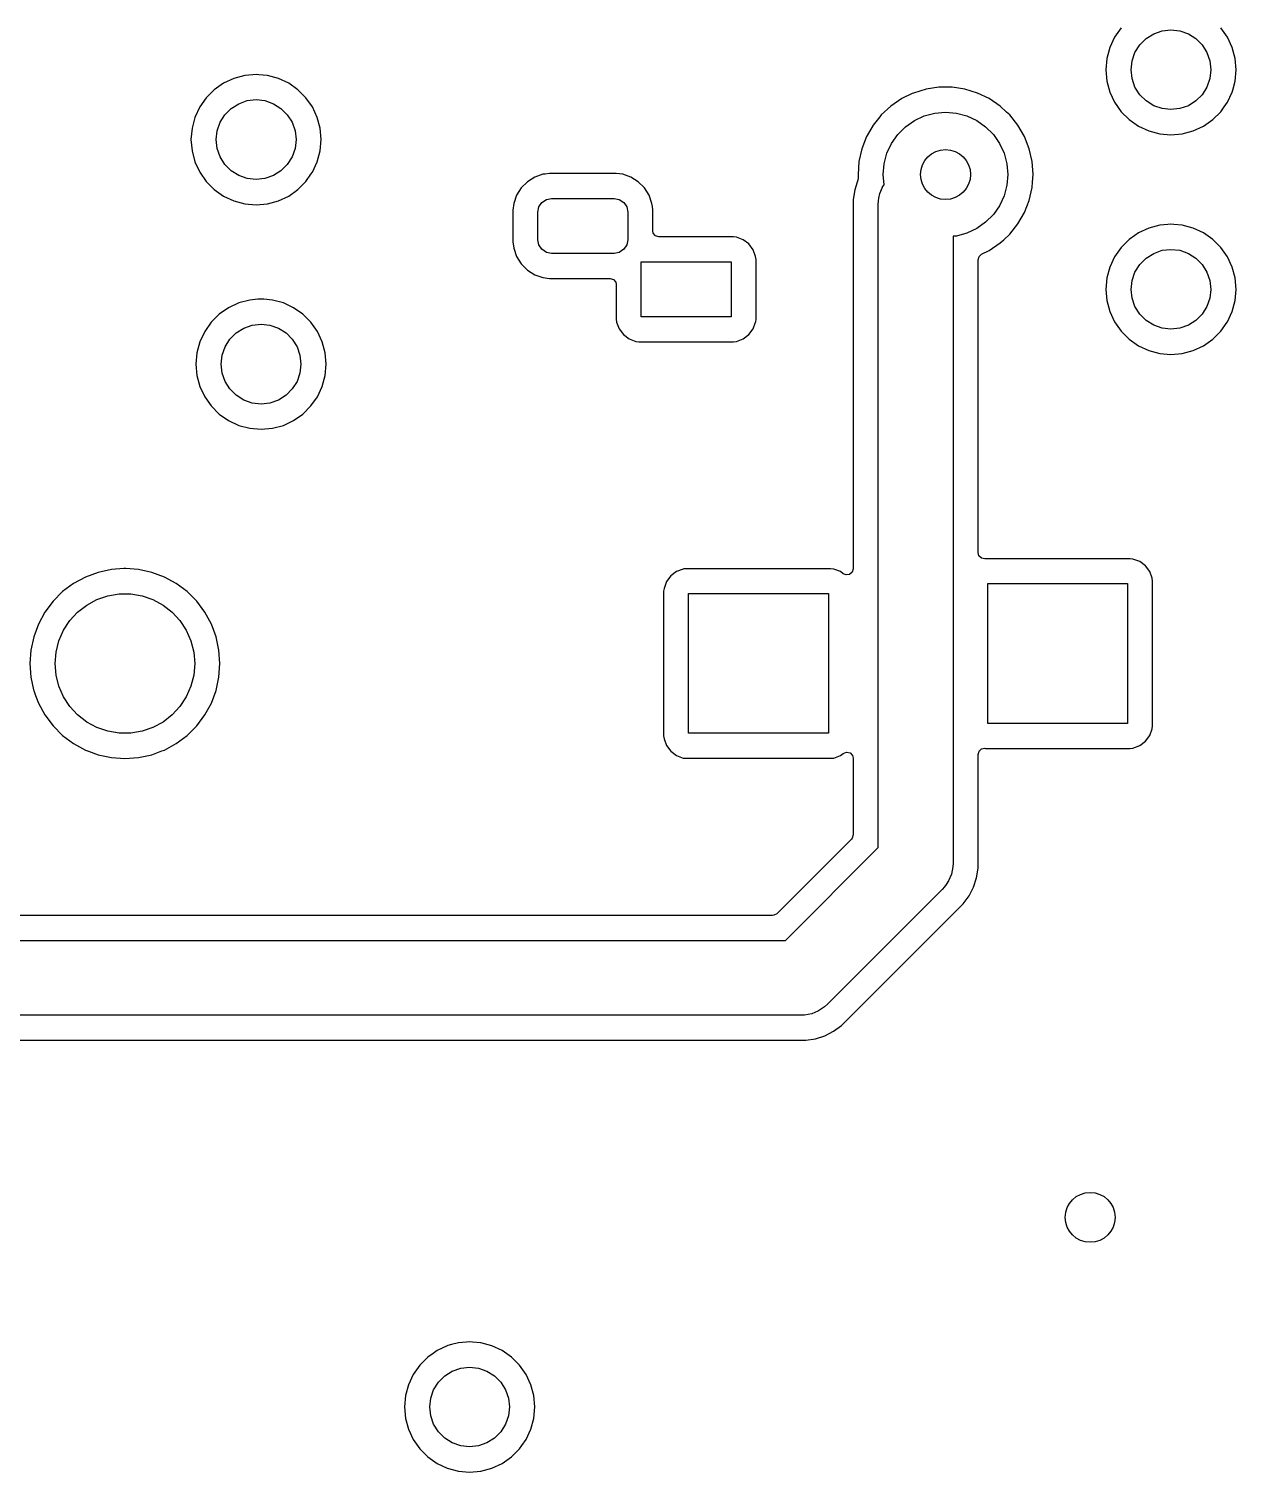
# Model space of a CAD drawing. Extents: x -0.07 to 4.53, y -0.19 to 2.96.
# Drawn here: x 1.916 to 2.869, y 0.97 to 2.109 of the extents above; entities that cross this region are included whole.
import ezdxf

# ---------------------------------------------------------------- set-up
doc = ezdxf.new("R2010")
doc.units = 0
doc.header["$MEASUREMENT"] = 0
doc.layers.add('BLACK', color=7, linetype='CONTINUOUS')

msp = doc.modelspace()

# ---------------------------------------------------------------- linework, layer by layer
at = {"layer": 'BLACK', "linetype": 'CONTINUOUS'}
for p, q in [((2.778, 2.1094), (2.7728, 2.1021)), ((2.8037, 2.1048), (2.8103, 2.1071)), ((2.8103, 2.1071), (2.8173, 2.1079)), ((2.8173, 2.1079), (2.8243, 2.1071)), ((2.8243, 2.1071), (2.831, 2.1048)), ((2.8618, 2.1021), (2.8567, 2.1094)), ((2.7728, 2.1021), (2.769, 2.094)), ((2.7728, 2.1021), (2.7728, 2.1021)), ((2.7889, 2.09), (2.7927, 2.096)), ((2.7927, 2.096), (2.7977, 2.101)), ((2.7977, 2.101), (2.8037, 2.1048)), ((2.831, 2.1048), (2.837, 2.101)), ((2.837, 2.101), (2.8419, 2.096)), ((2.8419, 2.096), (2.8457, 2.09)), ((2.8656, 2.094), (2.8618, 2.1021)), ((2.7667, 2.0853), (2.7659, 2.0764)), ((2.769, 2.094), (2.7667, 2.0853)), ((2.7667, 2.0853), (2.7667, 2.0853)), ((2.769, 2.094), (2.769, 2.094)), ((2.7866, 2.0834), (2.7889, 2.09)), ((2.8457, 2.09), (2.848, 2.0834)), ((2.8679, 2.0853), (2.8656, 2.094)), ((2.8687, 2.0764), (2.8679, 2.0853)), ((2.0953, 2.0727), (2.0927, 2.0724)), ((2.0975, 2.0725), (2.0953, 2.0727)), ((2.0953, 2.0727), (2.0953, 2.0727)), ((2.7659, 2.0764), (2.7667, 2.0675)), ((2.7659, 2.0764), (2.7659, 2.0764)), ((2.7858, 2.0764), (2.7866, 2.0834)), ((2.7866, 2.0694), (2.7858, 2.0764)), ((2.848, 2.0834), (2.8488, 2.0764)), ((2.8488, 2.0764), (2.848, 2.0694)), ((2.8679, 2.0675), (2.8687, 2.0764)), ((2.8687, 2.0764), (2.8687, 2.0764)), ((2.0696, 2.0658), (2.0622, 2.0606)), ((2.0777, 2.0696), (2.0696, 2.0658)), ((2.0696, 2.0658), (2.0696, 2.0658)), ((2.0864, 2.0719), (2.0777, 2.0696)), ((2.0927, 2.0724), (2.0864, 2.0719)), ((2.1042, 2.0719), (2.0975, 2.0725)), ((2.1129, 2.0696), (2.1042, 2.0719)), ((2.121, 2.0658), (2.1129, 2.0696)), ((2.1283, 2.0606), (2.121, 2.0658)), ((2.6342, 2.0626), (2.624, 2.0611)), ((2.6445, 2.0626), (2.6342, 2.0626)), ((2.6547, 2.0611), (2.6445, 2.0626)), ((2.7667, 2.0675), (2.7667, 2.0675)), ((2.7667, 2.0675), (2.769, 2.0588)), ((2.7889, 2.0627), (2.7866, 2.0694)), ((2.7927, 2.0567), (2.7889, 2.0627)), ((2.8457, 2.0627), (2.8419, 2.0567)), ((2.848, 2.0694), (2.8457, 2.0627)), ((2.8663, 2.0612), (2.8679, 2.0675)), ((2.0559, 2.0543), (2.0508, 2.047)), ((2.0622, 2.0606), (2.0559, 2.0543)), ((2.0816, 2.0496), (2.0883, 2.052)), ((2.0883, 2.052), (2.0953, 2.0528)), ((2.0953, 2.0528), (2.1023, 2.052)), ((2.1023, 2.052), (2.1089, 2.0496)), ((2.1346, 2.0543), (2.1283, 2.0606)), ((2.1398, 2.047), (2.1346, 2.0543)), ((2.6048, 2.0536), (2.5963, 2.0477)), ((2.6131, 2.0576), (2.6048, 2.0536)), ((2.6048, 2.0536), (2.6048, 2.0536)), ((2.6048, 2.0536), (2.6048, 2.0536)), ((2.6141, 2.058), (2.6131, 2.0576)), ((2.624, 2.0611), (2.6141, 2.058)), ((2.6646, 2.058), (2.6547, 2.0611)), ((2.6739, 2.0536), (2.6646, 2.058)), ((2.6825, 2.0477), (2.6739, 2.0536)), ((2.769, 2.0588), (2.769, 2.0588)), ((2.769, 2.0588), (2.7728, 2.0507)), ((2.7728, 2.0507), (2.7728, 2.0507)), ((2.7728, 2.0507), (2.778, 2.0433)), ((2.7977, 2.0518), (2.7927, 2.0567)), ((2.8037, 2.048), (2.7977, 2.0518)), ((2.837, 2.0518), (2.831, 2.048)), ((2.8419, 2.0567), (2.837, 2.0518)), ((2.8592, 2.047), (2.8618, 2.0507)), ((2.8618, 2.0507), (2.8656, 2.0588)), ((2.8656, 2.0588), (2.8658, 2.0596)), ((2.8658, 2.0596), (2.8663, 2.0612)), ((2.047, 2.0388), (2.0447, 2.0302)), ((2.0508, 2.047), (2.047, 2.0388)), ((2.047, 2.0388), (2.047, 2.0388)), ((2.0508, 2.047), (2.0508, 2.047)), ((2.0669, 2.0349), (2.0707, 2.0409)), ((2.0707, 2.0409), (2.0756, 2.0459)), ((2.0756, 2.0459), (2.0816, 2.0496)), ((2.1089, 2.0496), (2.1149, 2.0459)), ((2.1149, 2.0459), (2.1199, 2.0409)), ((2.1199, 2.0409), (2.1237, 2.0349)), ((2.1436, 2.0388), (2.1398, 2.047)), ((2.1459, 2.0302), (2.1436, 2.0388)), ((2.5875, 2.0392), (2.5823, 2.0326)), ((2.5887, 2.0407), (2.5875, 2.0392)), ((2.5963, 2.0477), (2.5887, 2.0407)), ((2.5963, 2.0477), (2.5963, 2.0477)), ((2.6148, 2.0363), (2.6225, 2.0399)), ((2.6225, 2.0399), (2.6308, 2.0422)), ((2.6308, 2.0422), (2.6394, 2.0429)), ((2.6394, 2.0429), (2.6479, 2.0422)), ((2.6479, 2.0422), (2.6562, 2.0399)), ((2.6562, 2.0399), (2.664, 2.0363)), ((2.6876, 2.043), (2.6825, 2.0477)), ((2.69, 2.0407), (2.6876, 2.043)), ((2.6965, 2.0326), (2.69, 2.0407)), ((2.69, 2.0407), (2.69, 2.0407)), ((2.778, 2.0433), (2.7843, 2.037)), ((2.8103, 2.0457), (2.8037, 2.048)), ((2.8173, 2.0449), (2.8103, 2.0457)), ((2.8243, 2.0457), (2.8173, 2.0449)), ((2.831, 2.048), (2.8243, 2.0457)), ((2.8504, 2.037), (2.8567, 2.0433)), ((2.8567, 2.0433), (2.8592, 2.047)), ((2.0447, 2.0302), (2.0439, 2.0213)), ((2.0447, 2.0302), (2.0447, 2.0302)), ((2.0638, 2.0213), (2.0646, 2.0283)), ((2.0646, 2.0283), (2.0669, 2.0349)), ((2.1237, 2.0349), (2.126, 2.0283)), ((2.126, 2.0283), (2.1268, 2.0213)), ((2.1467, 2.0213), (2.1459, 2.0302)), ((2.5823, 2.0326), (2.5776, 2.0245)), ((2.6017, 2.0253), (2.6077, 2.0314)), ((2.6077, 2.0314), (2.6148, 2.0363)), ((2.664, 2.0363), (2.671, 2.0314)), ((2.671, 2.0314), (2.6771, 2.0253)), ((2.7016, 2.0237), (2.6965, 2.0326)), ((2.7843, 2.037), (2.7916, 2.0319)), ((2.7916, 2.0319), (2.7916, 2.0319)), ((2.7916, 2.0319), (2.7997, 2.0281)), ((2.7997, 2.0281), (2.7997, 2.0281)), ((2.7997, 2.0281), (2.8084, 2.0258)), ((2.8262, 2.0258), (2.8349, 2.0281)), ((2.8349, 2.0281), (2.843, 2.0319)), ((2.8349, 2.0281), (2.8349, 2.0281)), ((2.843, 2.0319), (2.8504, 2.037)), ((2.843, 2.0319), (2.843, 2.0319)), ((2.0439, 2.0213), (2.0447, 2.0123)), ((2.0439, 2.0213), (2.0439, 2.0213)), ((2.0646, 2.0143), (2.0638, 2.0213)), ((2.1268, 2.0213), (2.126, 2.0143)), ((2.1459, 2.0123), (2.1467, 2.0213)), ((2.5771, 2.0237), (2.5733, 2.0141)), ((2.5776, 2.0245), (2.5771, 2.0237)), ((2.5931, 2.0105), (2.5968, 2.0183)), ((2.5968, 2.0183), (2.6017, 2.0253)), ((2.6771, 2.0253), (2.682, 2.0183)), ((2.682, 2.0183), (2.6856, 2.0105)), ((2.7054, 2.0141), (2.7016, 2.0237)), ((2.8084, 2.0258), (2.8084, 2.0258)), ((2.8084, 2.0258), (2.8173, 2.025)), ((2.8173, 2.025), (2.8262, 2.0258)), ((2.8173, 2.025), (2.8173, 2.025)), ((2.8173, 2.025), (2.8173, 2.025)), ((2.8262, 2.0258), (2.8262, 2.0258)), ((2.0447, 2.0123), (2.0447, 2.0123)), ((2.0447, 2.0123), (2.047, 2.0037)), ((2.0669, 2.0076), (2.0646, 2.0143)), ((2.0707, 2.0016), (2.0669, 2.0076)), ((2.1237, 2.0076), (2.1199, 2.0016)), ((2.126, 2.0143), (2.1237, 2.0076)), ((2.1436, 2.0037), (2.1459, 2.0123)), ((2.5733, 2.0141), (2.571, 2.004)), ((2.5733, 2.0141), (2.5733, 2.0141)), ((2.5909, 2.0022), (2.5931, 2.0105)), ((2.6856, 2.0105), (2.6878, 2.0022)), ((2.7077, 2.004), (2.7054, 2.0141)), ((2.047, 2.0037), (2.047, 2.0037)), ((2.047, 2.0037), (2.0508, 1.9956)), ((2.0508, 1.9956), (2.0508, 1.9956)), ((2.0508, 1.9956), (2.0559, 1.9882)), ((2.0756, 1.9966), (2.0707, 2.0016)), ((2.0816, 1.9929), (2.0756, 1.9966)), ((2.0883, 1.9906), (2.0816, 1.9929)), ((2.1089, 1.9929), (2.1023, 1.9906)), ((2.1149, 1.9966), (2.1089, 1.9929)), ((2.1199, 2.0016), (2.1149, 1.9966)), ((2.1346, 1.9882), (2.1386, 1.9939)), ((2.1386, 1.9939), (2.1398, 1.9956)), ((2.1398, 1.9956), (2.1436, 2.0037)), ((2.3217, 1.9939), (2.3152, 1.9917)), ((2.3233, 1.9941), (2.3217, 1.9939)), ((2.3217, 1.9939), (2.3217, 1.9939)), ((2.3217, 1.9939), (2.3217, 1.9939)), ((2.3268, 1.9945), (2.3233, 1.9941)), ((2.3795, 1.9945), (2.3268, 1.9945)), ((2.3268, 1.9945), (2.3268, 1.9945)), ((2.3268, 1.9945), (2.3268, 1.9945)), ((2.3846, 1.9939), (2.3795, 1.9945)), ((2.3795, 1.9945), (2.3795, 1.9945)), ((2.3795, 1.9945), (2.3795, 1.9945)), ((2.3911, 1.9917), (2.3846, 1.9939)), ((2.571, 2.004), (2.5703, 1.9937)), ((2.5703, 1.9937), (2.5703, 1.9937)), ((2.5703, 1.9937), (2.5705, 1.9911)), ((2.571, 2.004), (2.571, 2.004)), ((2.5902, 1.9937), (2.5909, 2.0022)), ((2.5909, 1.9857), (2.5902, 1.9937)), ((2.6878, 2.0022), (2.6886, 1.9937)), ((2.6886, 1.9937), (2.6878, 1.9852)), ((2.7085, 1.9937), (2.7077, 2.004)), ((2.7077, 2.004), (2.7077, 2.004)), ((2.7077, 2.004), (2.7077, 2.004)), ((2.708, 1.9876), (2.7085, 1.9937)), ((2.7085, 1.9937), (2.7085, 1.9937)), ((2.0559, 1.9882), (2.0622, 1.9819)), ((2.0622, 1.9819), (2.0696, 1.9767)), ((2.0953, 1.9898), (2.0883, 1.9906)), ((2.1023, 1.9906), (2.0953, 1.9898)), ((2.121, 1.9767), (2.1283, 1.9819)), ((2.1283, 1.9819), (2.1346, 1.9882)), ((2.3045, 1.9831), (2.3009, 1.9773)), ((2.3094, 1.988), (2.3045, 1.9831)), ((2.3152, 1.9917), (2.3094, 1.988)), ((2.3094, 1.988), (2.3094, 1.988)), ((2.3969, 1.988), (2.3911, 1.9917)), ((2.4018, 1.9831), (2.3969, 1.988)), ((2.4054, 1.9773), (2.4018, 1.9831)), ((2.5677, 1.9816), (2.5665, 1.974)), ((2.5697, 1.9876), (2.5677, 1.9816)), ((2.5702, 1.9892), (2.5697, 1.9876)), ((2.5697, 1.9876), (2.5697, 1.9876)), ((2.5705, 1.9911), (2.5701, 1.9892)), ((2.5701, 1.9892), (2.5702, 1.9892)), ((2.5875, 1.9787), (2.5896, 1.9838)), ((2.5896, 1.9838), (2.5897, 1.984)), ((2.5897, 1.984), (2.5909, 1.9857)), ((2.6878, 1.9852), (2.6856, 1.9769)), ((2.7054, 1.9733), (2.7077, 1.9834)), ((2.7077, 1.9834), (2.708, 1.9876)), ((2.0696, 1.9767), (2.0696, 1.9767)), ((2.0696, 1.9767), (2.0777, 1.973)), ((2.0777, 1.973), (2.0777, 1.973)), ((2.0777, 1.973), (2.0864, 1.9706)), ((2.0864, 1.9706), (2.0864, 1.9706)), ((2.0864, 1.9706), (2.0953, 1.9699)), ((2.0953, 1.9699), (2.1042, 1.9706)), ((2.1042, 1.9706), (2.1129, 1.973)), ((2.1042, 1.9706), (2.1042, 1.9706)), ((2.1129, 1.973), (2.121, 1.9767)), ((2.1129, 1.973), (2.1129, 1.973)), ((2.121, 1.9767), (2.121, 1.9767)), ((2.2986, 1.9708), (2.298, 1.9657)), ((2.3009, 1.9773), (2.2986, 1.9708)), ((2.2986, 1.9708), (2.2986, 1.9708)), ((2.3185, 1.9681), (2.3209, 1.9716)), ((2.3209, 1.9716), (2.3244, 1.974)), ((2.3244, 1.974), (2.3285, 1.9748)), ((2.3285, 1.9748), (2.3778, 1.9748)), ((2.3778, 1.9748), (2.3819, 1.974)), ((2.3819, 1.974), (2.3854, 1.9716)), ((2.3854, 1.9716), (2.3878, 1.9681)), ((2.4077, 1.9708), (2.4054, 1.9773)), ((2.408, 1.9684), (2.4077, 1.9708)), ((2.5665, 1.974), (2.5665, 1.6826)), ((2.5862, 1.9701), (2.5864, 1.973)), ((2.5864, 1.973), (2.5868, 1.975)), ((2.5868, 1.975), (2.5875, 1.9787)), ((2.6856, 1.9769), (2.682, 1.9691)), ((2.7016, 1.9637), (2.7054, 1.9733)), ((2.0953, 1.9699), (2.0953, 1.9699)), ((2.0953, 1.9699), (2.0953, 1.9699)), ((2.298, 1.9657), (2.298, 1.9406)), ((2.3177, 1.964), (2.3185, 1.9681)), ((2.3177, 1.9423), (2.3177, 1.964)), ((2.3878, 1.9681), (2.3886, 1.964)), ((2.3886, 1.964), (2.3886, 1.9423)), ((2.4083, 1.9657), (2.408, 1.9684)), ((2.4083, 1.9494), (2.4083, 1.9657)), ((2.4083, 1.9657), (2.4083, 1.9657)), ((2.5862, 1.4626), (2.5862, 1.9701)), ((2.6771, 1.9621), (2.671, 1.956)), ((2.682, 1.9691), (2.6771, 1.9621)), ((2.6965, 1.9548), (2.7016, 1.9637)), ((2.4087, 1.9474), (2.4083, 1.9494)), ((2.4105, 1.9453), (2.4087, 1.9474)), ((2.6562, 1.9475), (2.6479, 1.9452)), ((2.664, 1.9511), (2.6562, 1.9475)), ((2.671, 1.956), (2.664, 1.9511)), ((2.69, 1.9467), (2.6965, 1.9548)), ((2.7916, 1.9477), (2.7888, 1.9456)), ((2.7997, 1.9514), (2.7916, 1.9477)), ((2.8084, 1.9538), (2.7997, 1.9514)), ((2.8148, 1.9543), (2.8084, 1.9538)), ((2.8173, 1.9545), (2.8148, 1.9543)), ((2.8196, 1.9544), (2.8173, 1.9545)), ((2.8173, 1.9545), (2.8173, 1.9545)), ((2.8262, 1.9538), (2.8196, 1.9544)), ((2.8349, 1.9514), (2.8262, 1.9538)), ((2.843, 1.9477), (2.8349, 1.9514)), ((2.8504, 1.9425), (2.843, 1.9477)), ((2.298, 1.9406), (2.2986, 1.9355)), ((2.3185, 1.9382), (2.3177, 1.9423)), ((2.3209, 1.9347), (2.3185, 1.9382)), ((2.3878, 1.9382), (2.3854, 1.9347)), ((2.3886, 1.9423), (2.3878, 1.9382)), ((2.4132, 1.9445), (2.4105, 1.9453)), ((2.472, 1.9445), (2.4132, 1.9445)), ((2.4743, 1.9443), (2.472, 1.9445)), ((2.4796, 1.9423), (2.4743, 1.9443)), ((2.4842, 1.9389), (2.4796, 1.9423)), ((2.4876, 1.9343), (2.4842, 1.9389)), ((2.6479, 1.9452), (2.6453, 1.945)), ((2.6453, 1.945), (2.6453, 1.4504)), ((2.6739, 1.9338), (2.6825, 1.9397)), ((2.6825, 1.9397), (2.6853, 1.9423)), ((2.6853, 1.9423), (2.69, 1.9467)), ((2.69, 1.9467), (2.69, 1.9467)), ((2.778, 1.9362), (2.7728, 1.9288)), ((2.7843, 1.9425), (2.778, 1.9362)), ((2.7888, 1.9456), (2.7843, 1.9425)), ((2.8567, 1.9362), (2.8504, 1.9425)), ((2.8618, 1.9288), (2.8567, 1.9362)), ((2.2986, 1.9355), (2.2986, 1.9355)), ((2.2986, 1.9355), (2.3009, 1.929)), ((2.3009, 1.929), (2.3045, 1.9232)), ((2.3244, 1.9323), (2.3209, 1.9347)), ((2.3285, 1.9315), (2.3244, 1.9323)), ((2.3778, 1.9315), (2.3285, 1.9315)), ((2.3819, 1.9323), (2.3778, 1.9315)), ((2.3854, 1.9347), (2.3819, 1.9323)), ((2.3992, 1.8815), (2.3992, 1.9248)), ((2.3992, 1.9248), (2.4701, 1.9248)), ((2.4701, 1.9248), (2.4701, 1.8815)), ((2.4895, 1.929), (2.4876, 1.9343)), ((2.4898, 1.9267), (2.4895, 1.929)), ((2.4898, 1.8796), (2.4898, 1.9267)), ((2.665, 1.9265), (2.6658, 1.9291)), ((2.665, 1.9031), (2.665, 1.9265)), ((2.6658, 1.9291), (2.6677, 1.9309)), ((2.6677, 1.9309), (2.6739, 1.9338)), ((2.6739, 1.9338), (2.6739, 1.9338)), ((2.6739, 1.9338), (2.6739, 1.9338)), ((2.7728, 1.9288), (2.769, 1.9207)), ((2.7728, 1.9288), (2.7728, 1.9288)), ((2.7927, 1.9228), (2.7977, 1.9278)), ((2.7977, 1.9278), (2.8037, 1.9315)), ((2.8037, 1.9315), (2.8103, 1.9339)), ((2.8103, 1.9339), (2.8173, 1.9346)), ((2.8173, 1.9346), (2.8243, 1.9339)), ((2.8243, 1.9339), (2.831, 1.9315)), ((2.831, 1.9315), (2.837, 1.9278)), ((2.837, 1.9278), (2.8419, 1.9228)), ((2.8656, 1.9207), (2.8618, 1.9288)), ((2.3045, 1.9232), (2.3094, 1.9183)), ((2.3094, 1.9183), (2.3152, 1.9146)), ((2.3152, 1.9146), (2.3217, 1.9124)), ((2.769, 1.9207), (2.7667, 1.9121)), ((2.769, 1.9207), (2.769, 1.9207)), ((2.7866, 1.9102), (2.7889, 1.9168)), ((2.7889, 1.9168), (2.7927, 1.9228)), ((2.8419, 1.9228), (2.8457, 1.9168)), ((2.8457, 1.9168), (2.848, 1.9102)), ((2.8679, 1.9121), (2.8656, 1.9207)), ((2.3217, 1.9124), (2.3217, 1.9124)), ((2.3217, 1.9124), (2.3268, 1.9118)), ((2.3268, 1.9118), (2.3746, 1.9118)), ((2.3746, 1.9118), (2.3773, 1.911)), ((2.3773, 1.911), (2.3791, 1.9089)), ((2.3791, 1.9089), (2.3795, 1.9069)), ((2.3795, 1.9069), (2.3795, 1.8796)), ((2.665, 1.6954), (2.665, 1.9031)), ((2.7667, 1.9121), (2.7659, 1.9031)), ((2.7659, 1.9031), (2.7667, 1.8942)), ((2.7659, 1.9031), (2.7659, 1.9031)), ((2.7667, 1.9121), (2.7667, 1.9121)), ((2.7858, 1.9031), (2.7866, 1.9102)), ((2.7866, 1.8961), (2.7858, 1.9031)), ((2.848, 1.9102), (2.8488, 1.9031)), ((2.8488, 1.9031), (2.848, 1.8961)), ((2.8687, 1.9031), (2.8679, 1.9121)), ((2.8679, 1.8942), (2.8687, 1.9031)), ((2.8687, 1.9031), (2.8687, 1.9031)), ((2.0816, 1.8924), (2.0735, 1.8886)), ((2.0903, 1.8947), (2.0816, 1.8924)), ((2.0967, 1.8953), (2.0903, 1.8947)), ((2.0992, 1.8955), (2.0967, 1.8953)), ((2.1014, 1.8953), (2.0992, 1.8955)), ((2.0992, 1.8955), (2.0992, 1.8955)), ((2.1081, 1.8947), (2.1014, 1.8953)), ((2.1168, 1.8924), (2.1081, 1.8947)), ((2.1249, 1.8886), (2.1168, 1.8924)), ((2.7667, 1.8942), (2.7667, 1.8942)), ((2.7667, 1.8942), (2.769, 1.8856)), ((2.7889, 1.8895), (2.7866, 1.8961)), ((2.848, 1.8961), (2.8457, 1.8895)), ((2.8656, 1.8856), (2.8679, 1.8942)), ((2.0662, 1.8835), (2.0598, 1.8771)), ((2.0735, 1.8886), (2.0662, 1.8835)), ((2.0735, 1.8886), (2.0735, 1.8886)), ((2.1322, 1.8835), (2.1249, 1.8886)), ((2.1386, 1.8771), (2.1322, 1.8835)), ((2.3795, 1.8796), (2.3795, 1.8796)), ((2.3795, 1.8796), (2.3798, 1.8773)), ((2.4701, 1.8815), (2.3992, 1.8815)), ((2.4896, 1.8775), (2.4898, 1.8796)), ((2.769, 1.8856), (2.769, 1.8856)), ((2.769, 1.8856), (2.7728, 1.8775)), ((2.7927, 1.8835), (2.7889, 1.8895)), ((2.7977, 1.8785), (2.7927, 1.8835)), ((2.8419, 1.8835), (2.837, 1.8785)), ((2.8457, 1.8895), (2.8419, 1.8835)), ((2.8618, 1.8775), (2.8656, 1.8856)), ((2.0547, 1.8698), (2.0509, 1.8617)), ((2.0598, 1.8771), (2.0547, 1.8698)), ((2.0547, 1.8698), (2.0547, 1.8698)), ((2.0746, 1.8637), (2.0796, 1.8687)), ((2.0796, 1.8687), (2.0855, 1.8725)), ((2.0855, 1.8725), (2.0922, 1.8748)), ((2.0922, 1.8748), (2.0992, 1.8756)), ((2.0992, 1.8756), (2.1062, 1.8748)), ((2.1062, 1.8748), (2.1129, 1.8725)), ((2.1129, 1.8725), (2.1189, 1.8687)), ((2.1189, 1.8687), (2.1238, 1.8637)), ((2.1437, 1.8698), (2.1386, 1.8771)), ((2.1475, 1.8617), (2.1437, 1.8698)), ((2.3798, 1.8773), (2.3817, 1.872)), ((2.3817, 1.872), (2.3817, 1.872)), ((2.3817, 1.872), (2.3851, 1.8674)), ((2.4842, 1.8674), (2.4876, 1.872)), ((2.4876, 1.872), (2.4895, 1.8773)), ((2.4876, 1.872), (2.4876, 1.872)), ((2.4895, 1.8773), (2.4896, 1.8775)), ((2.7728, 1.8775), (2.7728, 1.8775)), ((2.7728, 1.8775), (2.778, 1.8701)), ((2.778, 1.8701), (2.7843, 1.8638)), ((2.8037, 1.8748), (2.7977, 1.8785)), ((2.8103, 1.8724), (2.8037, 1.8748)), ((2.8173, 1.8717), (2.8103, 1.8724)), ((2.8243, 1.8724), (2.8173, 1.8717)), ((2.831, 1.8748), (2.8243, 1.8724)), ((2.837, 1.8785), (2.831, 1.8748)), ((2.8504, 1.8638), (2.8567, 1.8701)), ((2.8567, 1.8701), (2.8617, 1.8773)), ((2.8617, 1.8773), (2.8618, 1.8775)), ((2.0509, 1.8617), (2.0486, 1.853)), ((2.0509, 1.8617), (2.0509, 1.8617)), ((2.0685, 1.8511), (2.0708, 1.8578)), ((2.0708, 1.8578), (2.0746, 1.8637)), ((2.1238, 1.8637), (2.1276, 1.8578)), ((2.1276, 1.8578), (2.1299, 1.8511)), ((2.1498, 1.853), (2.1475, 1.8617)), ((2.3851, 1.8674), (2.3851, 1.8674)), ((2.3851, 1.8674), (2.3897, 1.864)), ((2.3897, 1.864), (2.3897, 1.864)), ((2.3897, 1.864), (2.395, 1.862)), ((2.395, 1.862), (2.395, 1.862)), ((2.395, 1.862), (2.3973, 1.8618)), ((2.3973, 1.8618), (2.3973, 1.8618)), ((2.3973, 1.8618), (2.3973, 1.8618)), ((2.3973, 1.8618), (2.3973, 1.8618)), ((2.3973, 1.8618), (2.3973, 1.8618)), ((2.3973, 1.8618), (2.472, 1.8618)), ((2.472, 1.8618), (2.4743, 1.862)), ((2.472, 1.8618), (2.472, 1.8618)), ((2.4743, 1.862), (2.4796, 1.864)), ((2.4796, 1.864), (2.4842, 1.8674)), ((2.4796, 1.864), (2.4796, 1.864)), ((2.4842, 1.8674), (2.4842, 1.8674)), ((2.7843, 1.8638), (2.7916, 1.8586)), ((2.7916, 1.8586), (2.7916, 1.8586)), ((2.7916, 1.8586), (2.7997, 1.8549)), ((2.8349, 1.8549), (2.843, 1.8586)), ((2.843, 1.8586), (2.8504, 1.8638)), ((2.843, 1.8586), (2.843, 1.8586)), ((2.0486, 1.853), (2.0478, 1.8441)), ((2.0486, 1.853), (2.0486, 1.853)), ((2.0677, 1.8441), (2.0685, 1.8511)), ((2.1299, 1.8511), (2.1307, 1.8441)), ((2.1506, 1.8441), (2.1498, 1.853)), ((2.7997, 1.8549), (2.7997, 1.8549)), ((2.7997, 1.8549), (2.8084, 1.8525)), ((2.8084, 1.8525), (2.8084, 1.8525)), ((2.8084, 1.8525), (2.8173, 1.8518)), ((2.8173, 1.8518), (2.8262, 1.8525)), ((2.8173, 1.8518), (2.8173, 1.8518)), ((2.8173, 1.8518), (2.8173, 1.8518)), ((2.8262, 1.8525), (2.8349, 1.8549)), ((2.8262, 1.8525), (2.8262, 1.8525)), ((2.8349, 1.8549), (2.8349, 1.8549)), ((2.0478, 1.8441), (2.0486, 1.8352)), ((2.0478, 1.8441), (2.0478, 1.8441)), ((2.0486, 1.8352), (2.0486, 1.8352)), ((2.0486, 1.8352), (2.0509, 1.8265)), ((2.0685, 1.8371), (2.0677, 1.8441)), ((2.0708, 1.8304), (2.0685, 1.8371)), ((2.1299, 1.8371), (2.1276, 1.8304)), ((2.1307, 1.8441), (2.1299, 1.8371)), ((2.1475, 1.8265), (2.1498, 1.8352)), ((2.1498, 1.8352), (2.1506, 1.8441)), ((2.0509, 1.8265), (2.0509, 1.8265)), ((2.0509, 1.8265), (2.0547, 1.8184)), ((2.0746, 1.8245), (2.0708, 1.8304)), ((2.0796, 1.8195), (2.0746, 1.8245)), ((2.1238, 1.8245), (2.1189, 1.8195)), ((2.1276, 1.8304), (2.1238, 1.8245)), ((2.1437, 1.8184), (2.1475, 1.8265)), ((2.0547, 1.8184), (2.0547, 1.8184)), ((2.0547, 1.8184), (2.0598, 1.8111)), ((2.0598, 1.8111), (2.0662, 1.8047)), ((2.0855, 1.8157), (2.0796, 1.8195)), ((2.0922, 1.8134), (2.0855, 1.8157)), ((2.0992, 1.8126), (2.0922, 1.8134)), ((2.1062, 1.8134), (2.0992, 1.8126)), ((2.1129, 1.8157), (2.1062, 1.8134)), ((2.1189, 1.8195), (2.1129, 1.8157)), ((2.1322, 1.8047), (2.1386, 1.8111)), ((2.1386, 1.8111), (2.1437, 1.8184)), ((2.1437, 1.8184), (2.1437, 1.8184)), ((2.0662, 1.8047), (2.0735, 1.7996)), ((2.0735, 1.7996), (2.0735, 1.7996)), ((2.0735, 1.7996), (2.0816, 1.7958)), ((2.1168, 1.7958), (2.1249, 1.7996)), ((2.1249, 1.7996), (2.1322, 1.8047)), ((2.1249, 1.7996), (2.1249, 1.7996)), ((2.0816, 1.7958), (2.0816, 1.7958)), ((2.0816, 1.7958), (2.0903, 1.7935)), ((2.0903, 1.7935), (2.0903, 1.7935)), ((2.0903, 1.7935), (2.0992, 1.7927)), ((2.0992, 1.7927), (2.1081, 1.7935)), ((2.0992, 1.7927), (2.0992, 1.7927)), ((2.0992, 1.7927), (2.0992, 1.7927)), ((2.1081, 1.7935), (2.1168, 1.7958)), ((2.1081, 1.7935), (2.1081, 1.7935)), ((2.1168, 1.7958), (2.1168, 1.7958)), ((2.6657, 1.6929), (2.665, 1.6954)), ((2.6677, 1.691), (2.6657, 1.6929)), ((2.6704, 1.6905), (2.6677, 1.691)), ((2.6709, 1.6906), (2.6704, 1.6905)), ((2.785, 1.6906), (2.6709, 1.6906)), ((2.7873, 1.6903), (2.785, 1.6906)), ((2.7926, 1.6883), (2.7873, 1.6903)), ((2.7971, 1.6849), (2.7926, 1.6883)), ((1.9606, 1.6761), (1.9512, 1.671)), ((1.9706, 1.6798), (1.9606, 1.6761)), ((1.9606, 1.6761), (1.9606, 1.6761)), ((1.9606, 1.6761), (1.9606, 1.6761)), ((1.9811, 1.6821), (1.9706, 1.6798)), ((1.991, 1.6828), (1.9811, 1.6821)), ((1.9917, 1.6829), (1.991, 1.6828)), ((1.9924, 1.6828), (1.9917, 1.6829)), ((1.9917, 1.6829), (1.9917, 1.6829)), ((2.0024, 1.6821), (1.9924, 1.6828)), ((2.0129, 1.6798), (2.0024, 1.6821)), ((2.0229, 1.6761), (2.0129, 1.6798)), ((2.0323, 1.671), (2.0229, 1.6761)), ((2.0229, 1.6761), (2.0229, 1.6761)), ((2.0229, 1.6761), (2.0229, 1.6761)), ((2.4225, 1.6771), (2.4191, 1.6725)), ((2.4271, 1.6805), (2.4225, 1.6771)), ((2.4225, 1.6771), (2.4225, 1.6771)), ((2.4324, 1.6824), (2.4271, 1.6805)), ((2.4271, 1.6805), (2.4271, 1.6805)), ((2.4328, 1.6825), (2.4324, 1.6824)), ((2.4347, 1.6827), (2.4328, 1.6825)), ((2.5487, 1.6827), (2.4347, 1.6827)), ((2.5511, 1.6824), (2.5487, 1.6827)), ((2.5564, 1.6805), (2.5511, 1.6824)), ((2.5587, 1.6787), (2.5564, 1.6805)), ((2.5609, 1.6778), (2.5587, 1.6787)), ((2.5637, 1.6782), (2.5609, 1.6778)), ((2.5657, 1.68), (2.5637, 1.6782)), ((2.5665, 1.6826), (2.5657, 1.68)), ((2.8005, 1.6804), (2.7971, 1.6849)), ((2.8025, 1.6751), (2.8005, 1.6804)), ((2.8028, 1.6728), (2.8025, 1.6751)), ((1.9426, 1.6646), (1.935, 1.657)), ((1.9512, 1.671), (1.9426, 1.6646)), ((1.9426, 1.6646), (1.9426, 1.6646)), ((1.9426, 1.6646), (1.9426, 1.6646)), ((1.9512, 1.671), (1.9512, 1.671)), ((1.9782, 1.6613), (1.9872, 1.6628)), ((1.9872, 1.6628), (1.9963, 1.6628)), ((1.9963, 1.6628), (2.0053, 1.6613)), ((2.0409, 1.6646), (2.0323, 1.671)), ((2.0484, 1.657), (2.0409, 1.6646)), ((2.4172, 1.6672), (2.4169, 1.6649)), ((2.4169, 1.6649), (2.4169, 1.6649)), ((2.4169, 1.6649), (2.4169, 1.5509)), ((2.4191, 1.6725), (2.4172, 1.6672)), ((2.4191, 1.6725), (2.4191, 1.6725)), ((2.4366, 1.5528), (2.4366, 1.663)), ((2.4366, 1.663), (2.5469, 1.663)), ((2.5469, 1.663), (2.5469, 1.5528)), ((2.6728, 1.5606), (2.6728, 1.6709)), ((2.6728, 1.6709), (2.7831, 1.6709)), ((2.7831, 1.6709), (2.7831, 1.5606)), ((2.8028, 1.6157), (2.8028, 1.6728)), ((1.935, 1.657), (1.9286, 1.6484)), ((1.935, 1.657), (1.935, 1.657)), ((1.935, 1.657), (1.935, 1.657)), ((1.9544, 1.6484), (1.9616, 1.654)), ((1.9616, 1.654), (1.9696, 1.6583)), ((1.9696, 1.6583), (1.9782, 1.6613)), ((2.0053, 1.6613), (2.0139, 1.6583)), ((2.0139, 1.6583), (2.0219, 1.654)), ((2.0219, 1.654), (2.0291, 1.6484)), ((2.0548, 1.6484), (2.0484, 1.657)), ((1.9286, 1.6484), (1.9235, 1.639)), ((1.9286, 1.6484), (1.9286, 1.6484)), ((1.9286, 1.6484), (1.9286, 1.6484)), ((1.9286, 1.6484), (1.9286, 1.6484)), ((1.9433, 1.6341), (1.9482, 1.6417)), ((1.9482, 1.6417), (1.9544, 1.6484)), ((2.0291, 1.6484), (2.0352, 1.6417)), ((2.0352, 1.6417), (2.0402, 1.6341)), ((2.06, 1.639), (2.0548, 1.6484)), ((1.9198, 1.629), (1.9175, 1.6185)), ((1.9235, 1.639), (1.9198, 1.629)), ((1.9198, 1.629), (1.9198, 1.629)), ((1.9198, 1.629), (1.9198, 1.629)), ((1.9235, 1.639), (1.9235, 1.639)), ((1.9396, 1.6258), (1.9433, 1.6341)), ((2.0402, 1.6341), (2.0439, 1.6258)), ((2.0637, 1.629), (2.06, 1.639)), ((2.066, 1.6185), (2.0637, 1.629)), ((1.9175, 1.6185), (1.9167, 1.6079)), ((1.9175, 1.6185), (1.9175, 1.6185)), ((1.9374, 1.6169), (1.9396, 1.6258)), ((2.0439, 1.6258), (2.0461, 1.6169)), ((2.0667, 1.6079), (2.066, 1.6185)), ((1.9167, 1.6079), (1.9175, 1.5972)), ((1.9167, 1.6079), (1.9167, 1.6079)), ((1.9366, 1.6079), (1.9374, 1.6169)), ((1.9374, 1.5988), (1.9366, 1.6079)), ((2.0461, 1.6169), (2.0469, 1.6079)), ((2.0469, 1.6079), (2.0461, 1.5988)), ((2.066, 1.5972), (2.0667, 1.6079)), ((2.8028, 1.5587), (2.8028, 1.6157)), ((1.9175, 1.5972), (1.9175, 1.5972)), ((1.9175, 1.5972), (1.9197, 1.587)), ((1.9396, 1.59), (1.9374, 1.5988)), ((2.0461, 1.5988), (2.0439, 1.59)), ((2.0637, 1.5867), (2.066, 1.5972)), ((1.9197, 1.587), (1.9198, 1.5867)), ((1.9198, 1.5867), (1.9213, 1.5826)), ((1.9433, 1.5816), (1.9396, 1.59)), ((2.0439, 1.59), (2.0402, 1.5816)), ((2.06, 1.5767), (2.0637, 1.5867)), ((1.9213, 1.5826), (1.9235, 1.5767)), ((1.9235, 1.5767), (1.9286, 1.5673)), ((1.9482, 1.574), (1.9433, 1.5816)), ((1.9544, 1.5673), (1.9482, 1.574)), ((2.0352, 1.574), (2.0291, 1.5673)), ((2.0402, 1.5816), (2.0352, 1.574)), ((2.0548, 1.5673), (2.06, 1.5767)), ((2.06, 1.5767), (2.06, 1.5767)), ((1.9286, 1.5673), (1.9286, 1.5673)), ((1.9286, 1.5673), (1.935, 1.5587)), ((1.9616, 1.5617), (1.9544, 1.5673)), ((1.9696, 1.5574), (1.9616, 1.5617)), ((2.0219, 1.5617), (2.0139, 1.5574)), ((2.0291, 1.5673), (2.0219, 1.5617)), ((2.0484, 1.5587), (2.0548, 1.5673)), ((2.0548, 1.5673), (2.0548, 1.5673)), ((2.7831, 1.5606), (2.6728, 1.5606)), ((1.935, 1.5587), (1.935, 1.5587)), ((1.935, 1.5587), (1.9426, 1.5512)), ((1.9426, 1.5512), (1.9426, 1.5512)), ((1.9426, 1.5512), (1.9512, 1.5448)), ((1.9782, 1.5544), (1.9696, 1.5574)), ((1.9872, 1.5529), (1.9782, 1.5544)), ((1.9963, 1.5529), (1.9872, 1.5529)), ((2.0053, 1.5544), (1.9963, 1.5529)), ((2.0139, 1.5574), (2.0053, 1.5544)), ((2.0323, 1.5448), (2.0409, 1.5512)), ((2.0409, 1.5512), (2.0484, 1.5587)), ((2.0409, 1.5512), (2.0409, 1.5512)), ((2.0409, 1.5512), (2.0409, 1.5512)), ((2.0484, 1.5587), (2.0484, 1.5587)), ((2.0484, 1.5587), (2.0484, 1.5587)), ((2.4169, 1.5509), (2.4169, 1.5509)), ((2.4169, 1.5509), (2.4172, 1.5485)), ((2.5469, 1.5528), (2.4366, 1.5528)), ((2.7971, 1.5466), (2.8005, 1.5511)), ((2.8005, 1.5511), (2.8025, 1.5564)), ((2.8005, 1.5511), (2.8005, 1.5511)), ((2.8025, 1.5564), (2.8028, 1.5587)), ((1.9512, 1.5448), (1.9512, 1.5448)), ((1.9512, 1.5448), (1.9606, 1.5396)), ((1.9606, 1.5396), (1.9606, 1.5396)), ((1.9606, 1.5396), (1.9631, 1.5387)), ((1.9631, 1.5387), (1.9706, 1.5359)), ((2.0129, 1.5359), (2.0209, 1.5389)), ((2.0209, 1.5389), (2.0229, 1.5396)), ((2.0229, 1.5396), (2.0323, 1.5448)), ((2.0323, 1.5448), (2.0323, 1.5448)), ((2.0323, 1.5448), (2.0323, 1.5448)), ((2.0323, 1.5448), (2.0323, 1.5448)), ((2.4172, 1.5485), (2.4191, 1.5432)), ((2.4191, 1.5432), (2.4191, 1.5432)), ((2.4191, 1.5432), (2.4225, 1.5387)), ((2.4225, 1.5387), (2.4225, 1.5387)), ((2.4225, 1.5387), (2.4271, 1.5353)), ((2.5587, 1.537), (2.5613, 1.538)), ((2.5613, 1.538), (2.564, 1.5374)), ((2.564, 1.5374), (2.5659, 1.5354)), ((2.665, 1.5361), (2.6658, 1.5388)), ((2.6658, 1.5388), (2.6678, 1.5406)), ((2.6678, 1.5406), (2.6704, 1.541)), ((2.6704, 1.541), (2.6709, 1.5409)), ((2.6709, 1.5409), (2.6709, 1.5409)), ((2.6709, 1.5409), (2.6709, 1.5409)), ((2.6709, 1.5409), (2.785, 1.5409)), ((2.785, 1.5409), (2.7873, 1.5412)), ((2.785, 1.5409), (2.785, 1.5409)), ((2.7873, 1.5412), (2.7926, 1.5432)), ((2.7926, 1.5432), (2.7971, 1.5466)), ((2.7926, 1.5432), (2.7926, 1.5432)), ((2.7971, 1.5466), (2.7971, 1.5466)), ((1.9706, 1.5359), (1.9706, 1.5359)), ((1.9706, 1.5359), (1.9706, 1.5359)), ((1.9706, 1.5359), (1.9811, 1.5336)), ((1.9811, 1.5336), (1.9811, 1.5336)), ((1.9811, 1.5336), (1.9917, 1.5329)), ((1.9917, 1.5329), (2.0024, 1.5336)), ((1.9917, 1.5329), (1.9917, 1.5329)), ((1.9917, 1.5329), (1.9917, 1.5329)), ((2.0024, 1.5336), (2.0129, 1.5359)), ((2.0024, 1.5336), (2.0024, 1.5336)), ((2.0129, 1.5359), (2.0129, 1.5359)), ((2.0129, 1.5359), (2.0129, 1.5359)), ((2.4271, 1.5353), (2.4271, 1.5353)), ((2.4271, 1.5353), (2.4324, 1.5333)), ((2.4324, 1.5333), (2.4324, 1.5333)), ((2.4324, 1.5333), (2.4347, 1.5331)), ((2.4347, 1.5331), (2.4347, 1.5331)), ((2.4347, 1.5331), (2.4347, 1.5331)), ((2.4347, 1.5331), (2.4347, 1.5331)), ((2.4347, 1.5331), (2.4347, 1.5331)), ((2.4347, 1.5331), (2.5487, 1.5331)), ((2.5487, 1.5331), (2.5511, 1.5333)), ((2.5487, 1.5331), (2.5487, 1.5331)), ((2.5511, 1.5333), (2.5564, 1.5353)), ((2.5564, 1.5353), (2.5587, 1.537)), ((2.5564, 1.5353), (2.5564, 1.5353)), ((2.5659, 1.5354), (2.5665, 1.5331)), ((2.5665, 1.5331), (2.5665, 1.4728)), ((2.665, 1.4465), (2.665, 1.5361)), ((2.5651, 1.4694), (2.5062, 1.4105)), ((2.5657, 1.4702), (2.5651, 1.4694)), ((2.5665, 1.4728), (2.5657, 1.4702)), ((2.513, 1.3894), (2.5862, 1.4626)), ((2.6451, 1.4475), (2.644, 1.4418)), ((2.6453, 1.4504), (2.6451, 1.4475)), ((2.6638, 1.4389), (2.665, 1.4465)), ((2.665, 1.4465), (2.665, 1.4465)), ((2.6418, 1.4365), (2.6399, 1.4336)), ((2.644, 1.4418), (2.6418, 1.4365)), ((2.6614, 1.4315), (2.6638, 1.4389)), ((2.6366, 1.4295), (2.5461, 1.339)), ((2.6386, 1.4317), (2.6366, 1.4295)), ((2.6399, 1.4336), (2.6386, 1.4317)), ((2.6533, 1.4183), (2.6579, 1.4246)), ((2.6579, 1.4246), (2.66, 1.4288)), ((2.66, 1.4288), (2.6614, 1.4315)), ((2.583, 1.348), (2.6533, 1.4183)), ((2.5028, 1.4091), (1.8116, 1.4091)), ((2.5038, 1.4092), (2.5028, 1.4091)), ((2.5062, 1.4105), (2.5038, 1.4092)), ((1.8006, 1.3894), (2.513, 1.3894)), ((2.5573, 1.3223), (2.583, 1.348)), ((2.5386, 1.3336), (2.5338, 1.3316)), ((2.5391, 1.3338), (2.5386, 1.3336)), ((2.5439, 1.337), (2.5391, 1.3338)), ((2.5461, 1.339), (2.5439, 1.337)), ((2.5252, 1.3303), (1.8006, 1.3303)), ((2.5281, 1.3305), (2.5252, 1.3303)), ((2.5338, 1.3316), (2.5281, 1.3305)), ((2.551, 1.3177), (2.5573, 1.3223)), ((1.8116, 1.3106), (2.5291, 1.3106)), ((2.5291, 1.3106), (2.5367, 1.3118)), ((2.5367, 1.3118), (2.5441, 1.3142)), ((2.5441, 1.3142), (2.551, 1.3177)), ((2.2549, 1.0719), (2.2495, 1.0705)), ((2.2613, 1.0724), (2.2549, 1.0719)), ((2.2638, 1.0727), (2.2613, 1.0724)), ((2.266, 1.0725), (2.2638, 1.0727)), ((2.2638, 1.0727), (2.2638, 1.0727)), ((2.2727, 1.0719), (2.266, 1.0725)), ((2.2814, 1.0696), (2.2727, 1.0719)), ((2.2307, 1.0606), (2.2244, 1.0543)), ((2.2349, 1.0635), (2.2307, 1.0606)), ((2.2381, 1.0658), (2.2349, 1.0635)), ((2.2462, 1.0696), (2.2381, 1.0658)), ((2.2467, 1.0697), (2.2462, 1.0696)), ((2.2495, 1.0705), (2.2467, 1.0697)), ((2.2895, 1.0658), (2.2814, 1.0696)), ((2.2968, 1.0606), (2.2895, 1.0658)), ((2.3032, 1.0543), (2.2968, 1.0606)), ((2.2244, 1.0543), (2.2193, 1.047)), ((2.2441, 1.0459), (2.2501, 1.0496)), ((2.2501, 1.0496), (2.2568, 1.052)), ((2.2568, 1.052), (2.2638, 1.0528)), ((2.2638, 1.0528), (2.2708, 1.052)), ((2.2708, 1.052), (2.2774, 1.0496)), ((2.2774, 1.0496), (2.2834, 1.0459)), ((2.3083, 1.047), (2.3032, 1.0543)), ((2.2155, 1.0388), (2.2132, 1.0302)), ((2.2193, 1.047), (2.2155, 1.0388)), ((2.2155, 1.0388), (2.2155, 1.0388)), ((2.2193, 1.047), (2.2193, 1.047)), ((2.2354, 1.0349), (2.2392, 1.0409)), ((2.2392, 1.0409), (2.2441, 1.0459)), ((2.2834, 1.0459), (2.2884, 1.0409)), ((2.2884, 1.0409), (2.2922, 1.0349)), ((2.3121, 1.0388), (2.3083, 1.047)), ((2.3144, 1.0302), (2.3121, 1.0388)), ((2.2132, 1.0302), (2.2124, 1.0213)), ((2.2132, 1.0302), (2.2132, 1.0302)), ((2.2323, 1.0213), (2.2331, 1.0283)), ((2.2331, 1.0283), (2.2354, 1.0349)), ((2.2922, 1.0349), (2.2945, 1.0283)), ((2.2945, 1.0283), (2.2953, 1.0213)), ((2.3152, 1.0213), (2.3144, 1.0302)), ((2.2124, 1.0213), (2.2132, 1.0123)), ((2.2124, 1.0213), (2.2124, 1.0213)), ((2.2331, 1.0143), (2.2323, 1.0213)), ((2.2354, 1.0076), (2.2331, 1.0143)), ((2.2945, 1.0143), (2.2922, 1.0076)), ((2.2953, 1.0213), (2.2945, 1.0143)), ((2.3144, 1.0123), (2.3152, 1.0213)), ((2.2132, 1.0123), (2.2132, 1.0123)), ((2.2132, 1.0123), (2.2155, 1.0037)), ((2.2155, 1.0037), (2.2155, 1.0037)), ((2.2155, 1.0037), (2.2193, 0.9956)), ((2.2392, 1.0016), (2.2354, 1.0076)), ((2.2922, 1.0076), (2.2884, 1.0016)), ((2.3083, 0.9956), (2.3121, 1.0037)), ((2.3121, 1.0037), (2.3144, 1.0123)), ((2.2193, 0.9956), (2.2193, 0.9956)), ((2.2193, 0.9956), (2.2244, 0.9882)), ((2.2441, 0.9966), (2.2392, 1.0016)), ((2.2501, 0.9929), (2.2441, 0.9966)), ((2.2568, 0.9906), (2.2501, 0.9929)), ((2.2774, 0.9929), (2.2708, 0.9906)), ((2.2834, 0.9966), (2.2774, 0.9929)), ((2.2884, 1.0016), (2.2834, 0.9966)), ((2.3032, 0.9882), (2.3051, 0.991)), ((2.3051, 0.991), (2.3083, 0.9956)), ((2.2244, 0.9882), (2.2307, 0.9819)), ((2.2307, 0.9819), (2.2381, 0.9767)), ((2.2638, 0.9898), (2.2568, 0.9906)), ((2.2708, 0.9906), (2.2638, 0.9898)), ((2.2895, 0.9767), (2.2968, 0.9819)), ((2.2968, 0.9819), (2.3032, 0.9882)), ((2.2381, 0.9767), (2.2381, 0.9767)), ((2.2381, 0.9767), (2.2462, 0.973)), ((2.2462, 0.973), (2.2462, 0.973)), ((2.2462, 0.973), (2.2549, 0.9706)), ((2.2549, 0.9706), (2.2549, 0.9706)), ((2.2549, 0.9706), (2.2638, 0.9699)), ((2.2638, 0.9699), (2.2727, 0.9706)), ((2.2638, 0.9699), (2.2638, 0.9699)), ((2.2638, 0.9699), (2.2638, 0.9699)), ((2.2727, 0.9706), (2.2814, 0.973)), ((2.2727, 0.9706), (2.2727, 0.9706)), ((2.2814, 0.973), (2.2895, 0.9767)), ((2.2814, 0.973), (2.2814, 0.973)), ((2.2895, 0.9767), (2.2895, 0.9767))]:
    msp.add_line(p, q, dxfattribs=at)
at = {"layer": 'BLACK'}
for centre in [(2.6394, 1.9937), (2.7535, 1.1709)]:
    msp.add_circle(centre, 0.0197, dxfattribs=at)

doc.saveas('drawing.dxf')
